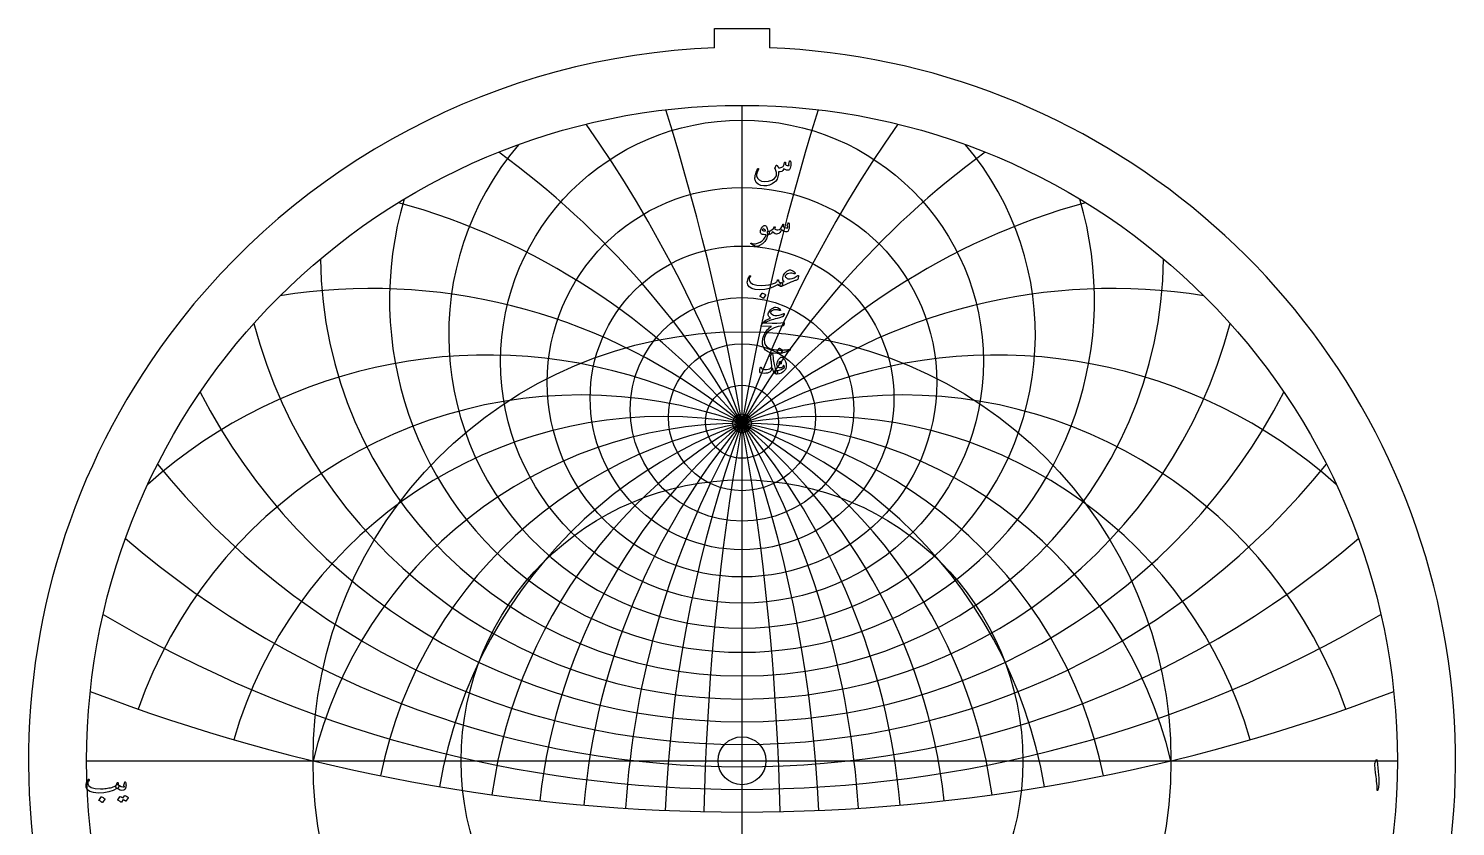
# Model space of a CAD drawing. Header units: millimetres. Extents: x -71 to 71, y -71 to 73.
# Drawn here: x -70.8 to 70.8, y -6.5 to 72.6 of the extents above; entities that cross this region are included whole.
import ezdxf

# ---------------------------------------------------------------- set-up
doc = ezdxf.new("R2010")
doc.units = ezdxf.units.MM
for name, color, linetype in [('CUT_INNER', 6, 'Continuous'), ('CUT_OUTER', 1, 'Continuous'), ('ENGRAVE', 7, 'Continuous'), ('ENGRAVE_FINE', 8, 'Continuous'), ('TEXT', 5, 'Continuous')]:
    doc.layers.add(name, color=color, linetype=linetype)

msp = doc.modelspace()

# ---------------------------------------------------------------- linework, layer by layer
at = {"layer": 'CUT_INNER'}
msp.add_circle((0, 0), 2.375, dxfattribs=at)
at = {"layer": 'CUT_OUTER'}
for points in [[(-2.7125, 72.6225), (2.7125, 72.6225), (2.7125, 70.7102)], [(-2.7125, 70.7102), (-2.7125, 72.6225)]]:
    msp.add_lwpolyline(points, dxfattribs=at)
for centre, radius, start, end in [((-0.0002, -0.0002), 70.7624, 143.437284, 87.803), ((-0.0008, 0.001), 70.7612, 92.196179, 143.437734)]:
    msp.add_arc(centre, radius, start, end, dxfattribs=at)
at = {"layer": 'ENGRAVE'}
for points in [[(0, -65), (0, 65)], [(-65, 0), (65, 0)]]:
    msp.add_lwpolyline(points, dxfattribs=at)
for centre, radius in [((0, 0), 65), ((0, 39.5928), 23.9451), ((0, 37.5436), 19.3147), ((0, 35.9908), 15.0621), ((0, 34.853), 11.0816), ((0, 0), 42.5483), ((0, 34.0749), 7.2895), ((0, 33.6213), 3.616), ((0, 33.4722), 0.93), ((0, 0), 27.8517)]:
    msp.add_circle(centre, radius, dxfattribs=at)
for centre, radius, start, end in [((0, 42.258), 29.0939, 139.626033, 40.373967), ((0, 45.7157), 34.9559, 163.398511, 16.601489), ((0, 50.2331), 41.8147, 180.638783, 359.361217), ((0, 56.2293), 50.1043, 194.882243, 345.117757), ((0, 64.3956), 60.5297, 207.383949, 332.616051), ((0, -10.3066), 43.7788, 13.616667, 166.383333), ((0, -10.3066), 43.7788, 13.616667, 166.383333), ((0, 75.9537), 74.3254, 218.757761, 321.242239), ((0, 93.2754), 93.8757, 229.355489, 310.644511), ((0, 121.6414), 124.4736, 239.400269, 300.599731), ((0, 175.6501), 180.7299, 249.044902, 290.955098)]:
    msp.add_arc(centre, radius, start, end, dxfattribs=at)
at = {"layer": 'ENGRAVE_FINE'}
for centre, radius, start, end in [((-248.282, -10.3066), 252.1122, 1.196899, 17.275168), ((-248.282, -10.3066), 252.1122, 1.196899, 17.275168), ((248.282, -10.3066), 252.1122, 162.724832, 178.803101), ((248.282, -10.3066), 252.1122, 162.724832, 178.803101), ((-120.2813, -10.3066), 128.0007, 2.411994, 35.014291), ((-120.2813, -10.3066), 128.0007, 2.411994, 35.014291), ((120.2813, -10.3066), 128.0007, 144.985709, 177.588006), ((120.2813, -10.3066), 128.0007, 144.985709, 177.588006), ((-75.8271, -10.3066), 87.5576, 3.664595, 53.808724), ((-75.8271, -10.3066), 87.5576, 3.664595, 53.808724), ((75.8271, -10.3066), 87.5576, 126.191276, 176.335405), ((75.8271, -10.3066), 87.5576, 126.191276, 176.335405), ((-52.1736, -10.3066), 68.1078, 4.97639, 74.589455), ((-52.1736, -10.3066), 68.1078, 4.97639, 74.589455), ((52.1736, -10.3066), 68.1078, 105.410545, 175.02361), ((52.1736, -10.3066), 68.1078, 105.410545, 175.02361), ((-36.7348, -10.3066), 57.1492, 6.373032, 99.132254), ((-36.7348, -10.3066), 57.1492, 6.373032, 99.132254), ((36.7348, -10.3066), 57.1492, 80.867746, 173.626968), ((36.7348, -10.3066), 57.1492, 80.867746, 173.626968), ((-25.2757, -10.3066), 50.5514, 7.886324, 131.75557), ((-25.2757, -10.3066), 50.5514, 7.886324, 131.75557), ((25.2757, -10.3066), 50.5514, 48.24443, 172.113676), ((25.2757, -10.3066), 50.5514, 48.24443, 172.113676), ((-15.9342, -10.3066), 46.5884, 9.5574, 160.647447), ((-15.9342, -10.3066), 46.5884, 9.5574, 160.647447), ((15.9342, -10.3066), 46.5884, 19.352553, 170.4426), ((15.9342, -10.3066), 46.5884, 19.352553, 170.4426), ((-7.7194, -10.3066), 44.4542, 11.441648, 163.804185), ((-7.7194, -10.3066), 44.4542, 11.441648, 163.804185), ((7.7194, -10.3066), 44.4542, 16.195815, 168.558352), ((7.7194, -10.3066), 44.4542, 16.195815, 168.558352)]:
    msp.add_arc(centre, radius, start, end, dxfattribs=at)
at = {"layer": 'TEXT'}
for points in [[(4.7066, 59.4639), (4.7138, 59.4819), (4.7231, 59.4948), (4.7345, 59.5026), (4.7479, 59.5051), (4.7651, 59.5031), (4.7798, 59.4969), (4.792, 59.4866), (4.8015, 59.4721), (4.825, 59.4206), (4.8417, 59.3566), (4.8518, 59.2803), (4.8551, 59.1916), (4.8461, 59.0467), (4.819, 58.9091), (4.7739, 58.7786), (4.7107, 58.6554), (4.6891, 58.6257), (4.6654, 58.6028), (4.6396, 58.5865), (4.6117, 58.577), (4.5109, 58.5706), (4.4024, 58.5884), (4.2861, 58.6304), (4.1621, 58.6966), (4.0577, 58.5535), (3.9342, 58.4584), (3.7916, 58.4112), (3.63, 58.412), (3.6247, 58.325), (3.6171, 58.2413), (3.6072, 58.161), (3.5949, 58.0841), (3.5804, 58.01), (3.5635, 57.9381), (3.5443, 57.8687), (3.5227, 57.8015), (3.4727, 57.6803), (3.4052, 57.5684), (3.3201, 57.4658), (3.2175, 57.3725), (2.9775, 57.2127), (2.7235, 57.1003), (2.4557, 57.0353), (2.1739, 57.0178), (1.8565, 57.0608), (1.6057, 57.1735), (1.4213, 57.3558), (1.3035, 57.6076), (1.2875, 57.6984), (1.2849, 57.8056), (1.2958, 57.9294), (1.32, 58.0696), (1.3589, 58.2233), (1.4138, 58.3831), (1.4847, 58.5492), (1.5716, 58.7214), (1.5786, 58.7322), (1.5871, 58.7399), (1.5971, 58.7446), (1.6087, 58.7461), (1.6204, 58.7451), (1.6304, 58.742), (1.6389, 58.7369), (1.6459, 58.7296), (1.6505, 58.7191), (1.6521, 58.708), (1.6505, 58.6964), (1.6459, 58.6843), (1.5355, 58.4551), (1.4644, 58.2666), (1.4324, 58.1189), (1.4396, 58.0119), (1.5438, 57.776), (1.7077, 57.6045), (1.9315, 57.4975), (2.2151, 57.455), (2.6116, 57.4803), (2.9473, 57.5808), (3.2221, 57.7566), (3.4361, 58.0078), (3.4354, 58.1733), (3.4083, 58.3481), (3.3549, 58.5321), (3.2752, 58.7255), (3.2652, 58.7451), (3.2598, 58.7626), (3.259, 58.7781), (3.2629, 58.7915), (3.285, 58.8375), (3.3062, 58.8807), (3.3263, 58.9211), (3.3454, 58.9586), (3.3634, 58.9927), (3.3804, 59.023), (3.3964, 59.0495), (3.4114, 59.072), (3.4199, 59.0815), (3.4289, 59.0854), (3.4384, 59.0836), (3.4485, 59.0761), (3.4537, 59.0705), (3.4609, 59.0617), (3.4702, 59.0498), (3.4815, 59.0349), (3.4944, 59.0168), (3.5083, 58.9957), (3.5233, 58.9715), (3.5393, 58.9441), (3.5717, 58.8915), (3.5991, 58.8534), (3.6212, 58.8297), (3.6382, 58.8204), (3.7455, 58.8114), (3.8527, 58.8297), (3.96, 58.8753), (4.0672, 58.9483), (4.1062, 58.9967), (4.1446, 59.0761), (4.1825, 59.1865), (4.2199, 59.3278), (4.2235, 59.3412), (4.2302, 59.3525), (4.24, 59.3618), (4.2529, 59.369), (4.265, 59.3736), (4.2766, 59.3752), (4.2877, 59.3736), (4.2982, 59.369), (4.314, 59.3432), (4.3199, 59.2948), (4.316, 59.2236), (4.3024, 59.1298), (4.3856, 59.0787), (4.4746, 59.0452), (4.5692, 59.0292), (4.6695, 59.0308), (4.6682, 59.0609), (4.6643, 59.0854), (4.6579, 59.1042), (4.6489, 59.1174), (4.6386, 59.1298), (4.6324, 59.1421), (4.6303, 59.1545), (4.6324, 59.1669)], [(2.5266, 52.1158), (2.4299, 51.7763), (2.2677, 51.4919), (2.0401, 51.2627), (1.7469, 51.0887), (1.7059, 51.0711), (1.6655, 51.0552), (1.6255, 51.0412), (1.5861, 51.0289), (1.5474, 51.0187), (1.5097, 51.0109), (1.4731, 51.0053), (1.4376, 51.0021), (1.3489, 51.0147), (1.2313, 51.0609), (1.0849, 51.1405), (0.9096, 51.2537), (0.8907, 51.27), (0.8797, 51.2857), (0.8763, 51.3009), (0.8807, 51.3156), (0.8905, 51.3269), (0.9034, 51.3321), (0.9194, 51.3311), (0.9384, 51.3238), (1.1207, 51.2648), (1.3252, 51.2651), (1.5518, 51.3246), (1.8006, 51.4435), (2.0037, 51.5814), (2.1718, 51.7436), (2.3048, 51.93), (2.4028, 52.1406), (2.402, 52.1481), (2.3997, 52.154), (2.3959, 52.1584), (2.3904, 52.1612), (2.2484, 52.1695), (2.1275, 52.186), (2.0277, 52.2107), (1.9491, 52.2437), (1.8882, 52.2948), (1.8501, 52.3654), (1.8346, 52.4556), (1.8418, 52.5655), (1.8441, 52.58), (1.847, 52.5949), (1.8503, 52.6099), (1.8542, 52.6253), (1.8586, 52.6411), (1.8635, 52.6578), (1.8689, 52.6752), (1.8748, 52.6933), (1.9233, 52.8112), (1.9821, 52.9089), (2.0512, 52.9865), (2.1306, 53.044), (2.2118, 53.0754), (2.2863, 53.0749), (2.3541, 53.0424), (2.4152, 52.978), (2.4686, 52.8883), (2.509, 52.7841), (2.5366, 52.6655), (2.5513, 52.5325), (2.5594, 52.5326), (2.5673, 52.533), (2.5749, 52.5336), (2.5823, 52.5345), (2.5896, 52.5354), (2.5972, 52.5361), (2.6051, 52.5365), (2.6132, 52.5366), (2.641, 52.5307), (2.6627, 52.5129), (2.6782, 52.4832), (2.6874, 52.4417), (2.6913, 52.3961), (2.6905, 52.3499), (2.6851, 52.3033), (2.6751, 52.2561), (2.6619, 52.2146), (2.6472, 52.1849), (2.631, 52.1671), (2.6132, 52.1612), (2.5348, 52.1612), (2.5343, 52.1537), (2.5328, 52.1437), (2.5302, 52.1311), (2.5266, 52.1158)], [(2.3286, 52.5778), (2.2853, 52.6534), (2.2378, 52.7068), (2.1862, 52.7379), (2.1306, 52.747), (2.0973, 52.7382), (2.0677, 52.7243), (2.0416, 52.7052), (2.0192, 52.681), (2.012, 52.6681), (2.0109, 52.6542), (2.0161, 52.6392), (2.0274, 52.6232), (2.07, 52.5858), (2.1316, 52.5603), (2.2123, 52.5466), (2.3121, 52.5448), (2.3224, 52.5469), (2.3286, 52.5531), (2.3306, 52.5634), (2.3286, 52.5778)], [(4.6097, 53.3368), (4.6187, 53.343), (4.6293, 53.341), (4.6414, 53.3307), (4.6551, 53.3121), (4.6698, 53.2806), (4.6808, 53.2358), (4.6883, 53.1775), (4.6922, 53.1058), (4.6935, 53.0244), (4.6891, 52.945), (4.679, 52.8676), (4.6633, 52.7923), (4.6174, 52.6459), (4.5664, 52.5407), (4.5102, 52.4768), (4.4488, 52.4541), (4.3037, 52.4626), (4.1693, 52.5005), (4.0459, 52.5678), (3.9332, 52.6645), (3.8558, 52.5121), (3.7641, 52.3933), (3.6578, 52.3079), (3.5372, 52.2561), (3.4106, 52.2448), (3.2825, 52.2767), (3.1528, 52.352), (3.0216, 52.4706), (2.9153, 52.3352), (2.8112, 52.2386), (2.7091, 52.1806), (2.6091, 52.1612), (2.589, 52.1726), (2.5699, 52.2066), (2.5518, 52.2633), (2.5348, 52.3427), (2.5286, 52.4211), (2.5389, 52.4788), (2.5657, 52.516), (2.6091, 52.5325), (2.7993, 52.5755), (2.9659, 52.6593), (3.1087, 52.7838), (3.2278, 52.9491), (3.2343, 52.9581), (3.2412, 52.9646), (3.2487, 52.9684), (3.2567, 52.9697), (3.2665, 52.9687), (3.2752, 52.9656), (3.283, 52.9604), (3.2897, 52.9532), (3.2936, 52.931), (3.2845, 52.8934), (3.2626, 52.8403), (3.2278, 52.7717), (3.2734, 52.7189), (3.3443, 52.6799), (3.4405, 52.6549), (3.5619, 52.6438), (3.7133, 52.6756), (3.8455, 52.7789), (3.9587, 52.954), (4.0528, 53.2007), (4.0575, 53.2134), (4.0631, 53.2224), (4.0698, 53.2278), (4.0776, 53.2296), (4.0892, 53.2286), (4.0992, 53.2255), (4.1077, 53.2203), (4.1147, 53.2131), (4.1198, 53.2028), (4.1229, 53.1925), (4.124, 53.1822), (4.1229, 53.1718), (4.0817, 52.9986), (4.1299, 52.9558), (4.1879, 52.9182), (4.2557, 52.8857), (4.3333, 52.8583), (4.4089, 52.8406), (4.4663, 52.8367), (4.5058, 52.8467), (4.5272, 52.8707), (4.5341, 52.9073), (4.5303, 52.9594), (4.5156, 53.027), (4.4901, 53.11), (4.4944, 53.1334), (4.5158, 53.1791), (4.5543, 53.2469), (4.6097, 53.3368)], [(5.6141, 48.0782), (5.5316, 47.7482), (5.5223, 47.7322), (5.5069, 47.7173), (5.4852, 47.7034), (5.4574, 47.6905), (5.3956, 47.6687), (5.33, 47.6446), (5.2605, 47.6182), (5.1872, 47.5894), (5.11, 47.5586), (5.0289, 47.526), (4.9439, 47.4916), (4.8551, 47.4553), (3.9064, 47.0428), (3.8631, 47.0524), (3.828, 47.081), (3.8012, 47.1287), (3.7826, 47.1955), (3.7795, 47.2664), (3.7991, 47.3264), (3.8414, 47.3757), (3.9064, 47.4141), (3.9145, 47.4178), (3.9306, 47.4249), (3.9547, 47.4354), (3.9868, 47.4492), (4.0266, 47.466), (4.074, 47.4858), (4.1287, 47.5083), (4.191, 47.5337), (4.1108, 47.616), (4.06, 47.7059), (4.0386, 47.8036), (4.0466, 47.9091), (4.126, 48.1599), (4.2611, 48.3721), (4.4519, 48.5456), (4.6984, 48.6805), (4.7523, 48.6931), (4.8149, 48.6897), (4.8863, 48.6704), (4.9665, 48.6351), (5.0498, 48.5869), (5.1263, 48.533), (5.1962, 48.4734), (5.2594, 48.4082), (5.2772, 48.3842), (5.2852, 48.3618), (5.2834, 48.3409), (5.2718, 48.3216), (5.2542, 48.3066), (5.2346, 48.2989), (5.213, 48.2984), (5.1892, 48.3051), (5.0658, 48.344), (4.9345, 48.3618), (4.7956, 48.3585), (4.6489, 48.334), (4.5161, 48.2943), (4.4107, 48.2412), (4.3325, 48.1746), (4.2818, 48.0947), (4.2766, 48.0591), (4.29, 48.0184), (4.322, 47.9725), (4.3725, 47.9215), (4.4302, 47.8751), (4.488, 47.839), (4.5457, 47.8132), (4.6035, 47.7977), (4.7765, 47.7933), (4.9613, 47.8297), (5.1581, 47.9068), (5.3666, 48.0246), (5.3891, 48.0388), (5.411, 48.0524), (5.4324, 48.0656), (5.4533, 48.0782), (5.4734, 48.0901), (5.4924, 48.1009), (5.5105, 48.1107), (5.5275, 48.1195), (5.5747, 48.1416), (5.6048, 48.1422), (5.618, 48.121), (5.6141, 48.0782)], [(0.759, 48.0906), (0.7737, 48.1066), (0.7889, 48.1133), (0.8046, 48.1107), (0.8209, 48.0988), (0.8332, 48.0834), (0.8374, 48.0658), (0.8332, 48.0462), (0.8209, 48.0246), (0.758, 47.9271), (0.7177, 47.8369), (0.7002, 47.7539), (0.7054, 47.6781), (0.8345, 47.429), (1.0859, 47.2553), (1.4595, 47.1568), (1.9552, 47.1336), (2.3231, 47.1607), (2.6761, 47.2171), (3.0141, 47.303), (3.3371, 47.4182), (3.3941, 47.452), (3.4413, 47.5038), (3.4787, 47.5737), (3.5063, 47.6616), (3.5155, 47.6866), (3.531, 47.7039), (3.5527, 47.7134), (3.5805, 47.7152), (3.6004, 47.7067), (3.6145, 47.6894), (3.623, 47.6634), (3.6259, 47.6286), (3.6452, 47.5425), (3.6991, 47.478), (3.7875, 47.4352), (3.9105, 47.4141), (3.9548, 47.4043), (3.9848, 47.379), (4.0002, 47.3383), (4.0012, 47.2821), (3.9863, 47.1774), (3.9662, 47.1027), (3.9409, 47.0578), (3.9105, 47.0428), (3.82, 47.0547), (3.7342, 47.0903), (3.6529, 47.1496), (3.5764, 47.2326), (3.5699, 47.2359), (3.5588, 47.2336), (3.5431, 47.2256), (3.5227, 47.212), (3.1381, 46.9954), (2.7184, 46.8407), (2.2636, 46.7479), (1.7737, 46.717), (1.321, 46.7479), (0.9694, 46.8407), (0.7188, 46.9954), (0.5692, 47.212), (0.5352, 47.3329), (0.5239, 47.4564), (0.5352, 47.5824), (0.5692, 47.7111), (0.6151, 47.8307), (0.6621, 47.9338), (0.71, 48.0205), (0.759, 48.0906)], [(2.0089, 46.3787), (2.014, 46.3839), (2.0212, 46.387), (2.0305, 46.388), (2.0419, 46.387), (2.1221, 46.3545), (2.1976, 46.3148), (2.2685, 46.2679), (2.3348, 46.2137), (2.3412, 46.2055), (2.344, 46.1972), (2.3433, 46.189), (2.3389, 46.1807), (2.145, 45.8672), (2.1378, 45.8597), (2.1285, 45.8579), (2.1172, 45.8618), (2.1037, 45.8713), (2.0921, 45.8796), (2.0738, 45.892), (2.0488, 45.9085), (2.0171, 45.9291), (1.9782, 45.9538), (1.9315, 45.9827), (1.8771, 46.0157), (1.815, 46.0528), (1.8067, 46.059), (1.8026, 46.0652), (1.8026, 46.0714), (1.8067, 46.0776)], [(4.1848, 44.3371), (4.1882, 44.308), (4.1693, 44.2536), (4.1284, 44.1739), (4.0652, 44.069), (4.0518, 44.052), (4.0363, 44.0381), (4.0188, 44.0272), (3.9992, 44.0195), (3.7352, 43.9468), (3.5001, 43.8813), (3.2938, 43.8231), (3.1164, 43.772), (2.9679, 43.7284), (2.8483, 43.6926), (2.7576, 43.6645), (2.6957, 43.6441), (2.1966, 43.4214), (2.1615, 43.4188), (2.1347, 43.4234), (2.1161, 43.4353), (2.1058, 43.4544), (2.1056, 43.4613), (2.1089, 43.4699), (2.1159, 43.4799), (2.1264, 43.4915), (2.228, 43.5869), (2.3801, 43.6874), (2.5828, 43.7932), (2.8359, 43.904), (2.7671, 43.9628), (2.7091, 44.0195), (2.6619, 44.0742), (2.6256, 44.1268), (2.6031, 44.1843), (2.5977, 44.2536), (2.6093, 44.3348), (2.6379, 44.4279), (2.6843, 44.5248), (2.7493, 44.6218), (2.8328, 44.7187), (2.9349, 44.8156), (3.0461, 44.8994), (3.1525, 44.9569), (3.2544, 44.9881), (3.3516, 44.993), (3.4833, 44.9665), (3.6022, 44.9115), (3.7081, 44.8283), (3.8012, 44.7166), (3.8094, 44.7027), (3.8136, 44.6898), (3.8136, 44.678), (3.8094, 44.6671), (3.8004, 44.6571), (3.7898, 44.6517), (3.7777, 44.6509), (3.7641, 44.6548), (3.7033, 44.6741), (3.645, 44.6909), (3.5889, 44.705), (3.5351, 44.7166), (3.4839, 44.7254), (3.4356, 44.7311), (3.3901, 44.7337), (3.3474, 44.7331), (3.1698, 44.7123), (3.0205, 44.662), (2.8996, 44.5823), (2.8071, 44.4733), (2.9055, 44.3436), (3.0154, 44.2474), (3.1365, 44.1848), (3.2691, 44.1556), (3.4663, 44.1536), (3.6785, 44.1845), (3.9056, 44.2484), (4.1477, 44.3454), (4.1577, 44.348), (4.1673, 44.3474), (4.1763, 44.3438), (4.1848, 44.3371)], [(2.4729, 43.4338), (3.0022, 43.4152), (3.4598, 43.4131), (3.8458, 43.4276), (4.1601, 43.4585), (4.1697, 43.4597), (4.1781, 43.459), (4.1852, 43.4566), (4.191, 43.4523), (4.1953, 43.4465), (4.1977, 43.4394), (4.1983, 43.4311), (4.1972, 43.4214), (4.1891, 43.3837), (4.1812, 43.3492), (4.1736, 43.3177), (4.1662, 43.2894), (4.1592, 43.2641), (4.1523, 43.2419), (4.1458, 43.2229), (4.1394, 43.2069), (4.126, 43.1814), (4.1106, 43.1625), (4.093, 43.1504), (4.0734, 43.145), (3.597, 43.0586), (3.1824, 42.9233), (2.8297, 42.739), (2.5389, 42.5056), (2.392, 42.3378), (2.2852, 42.1602), (2.2187, 41.9727), (2.1924, 41.7755), (2.2177, 41.4659), (2.3182, 41.2135), (2.4941, 41.0183), (2.7452, 40.8804), (2.8754, 40.8386), (3.0185, 40.8041), (3.1744, 40.7767), (3.3433, 40.7566), (3.5248, 40.7435), (3.7187, 40.737), (3.9249, 40.7373), (4.1436, 40.7443), (4.2213, 40.7486), (4.2977, 40.7535), (4.3729, 40.759), (4.4467, 40.7649), (4.5188, 40.7713), (4.5885, 40.7783), (4.656, 40.7858), (4.7211, 40.7938), (4.7409, 40.7948), (4.7551, 40.7896), (4.7636, 40.7783), (4.7664, 40.7608), (4.7649, 40.7404), (4.7603, 40.7247), (4.7525, 40.7136), (4.7417, 40.7071), (4.6252, 40.6579), (4.5148, 40.6133), (4.4107, 40.5733), (4.3127, 40.538), (4.2212, 40.5071), (4.1363, 40.4803), (4.0582, 40.4576), (3.9868, 40.439), (3.9197, 40.4253), (3.8543, 40.4132), (3.7907, 40.4027), (3.729, 40.3936), (3.6688, 40.3867), (3.6099, 40.3823), (3.5523, 40.3805), (3.4959, 40.3813), (3.1113, 40.4112), (2.7906, 40.4761), (2.5338, 40.5762), (2.3409, 40.7113), (2.1994, 40.8801), (2.1007, 41.0774), (2.0447, 41.3029), (2.0316, 41.5569), (2.072, 41.8719), (2.1687, 42.1777), (2.3216, 42.4742), (2.5307, 42.7614), (2.6124, 42.8483), (2.705, 42.9315), (2.8084, 43.0112), (2.9226, 43.0873), (1.9243, 43.0955), (1.9003, 43.1058), (1.8903, 43.1244), (1.8941, 43.1512), (1.9119, 43.1863), (1.9455, 43.2373), (1.9759, 43.2832), (2.0032, 43.3239), (2.0274, 43.3595), (2.0486, 43.3897), (2.0666, 43.4142), (2.0816, 43.433), (2.0934, 43.4461), (2.1202, 43.4485), (2.1924, 43.4472), (2.31, 43.4423), (2.4729, 43.4338)], [(3.432, 38.7168), (3.4619, 38.7024), (3.4856, 38.6797), (3.5032, 38.6487), (3.5145, 38.6096), (3.522, 38.5611), (3.5238, 38.5147), (3.5199, 38.4703), (3.5104, 38.4281), (3.4962, 38.392), (3.4784, 38.3662), (3.457, 38.3507), (3.432, 38.3456), (3.3085, 38.3798), (3.2062, 38.4662), (3.1249, 38.6047), (3.0649, 38.7952), (3.0571, 38.828), (3.0504, 38.8565), (3.0448, 38.8806), (3.0401, 38.9004), (3.0365, 38.9157), (3.0339, 38.9267), (3.0324, 38.9332), (3.0319, 38.9354), (3.0257, 38.9475), (3.0195, 38.9509), (3.0133, 38.9455), (3.0071, 38.9313), (2.937, 38.773), (2.8586, 38.6487), (2.772, 38.5585), (2.6771, 38.5023), (2.5395, 38.459), (2.3781, 38.4322), (2.193, 38.4219), (1.9841, 38.4281), (1.8446, 38.4711), (1.7686, 38.5755), (1.756, 38.7413), (1.8067, 38.9684), (1.8184, 38.9958), (1.8325, 39.0159), (1.8493, 39.0288), (1.8686, 39.0344), (1.8877, 39.0326), (1.9037, 39.0231), (1.9166, 39.0058), (1.9264, 38.9808), (1.9473, 38.9274), (1.9728, 38.887), (2.0029, 38.8594), (2.0377, 38.8447), (2.2329, 38.8148), (2.4183, 38.8117), (2.5939, 38.8354), (2.7596, 38.8859), (2.8316, 38.9236), (2.8906, 38.9746), (2.9367, 39.0391), (2.97, 39.1169), (2.9679, 39.1538), (2.9576, 39.2396), (2.9391, 39.3745), (2.9122, 39.5583), (2.8986, 39.6567), (2.8865, 39.7455), (2.8759, 39.8248), (2.8669, 39.8945), (2.8591, 39.9542), (2.8524, 40.0033), (2.8468, 40.0418), (2.8421, 40.0698), (2.8383, 40.1126), (2.839, 40.1502), (2.8444, 40.1827), (2.8545, 40.2101), (2.8705, 40.244), (2.8854, 40.2755), (2.8994, 40.3048), (2.9122, 40.3317), (2.9239, 40.3564), (2.9339, 40.3787), (2.9424, 40.3986), (2.9494, 40.4163), (2.9566, 40.4305), (2.9659, 40.44), (2.9772, 40.4449), (2.9906, 40.4452), (3.0053, 40.4395), (3.0164, 40.4307), (3.0239, 40.4189), (3.0278, 40.4039), (3.0529, 40.1929), (3.0788, 39.993), (3.1055, 39.8041), (3.1329, 39.6264), (3.1609, 39.4597), (3.1891, 39.3041), (3.2176, 39.1596), (3.2464, 39.0262), (3.2812, 38.9017), (3.3237, 38.8086), (3.374, 38.747), (3.432, 38.7168)], [(3.9064, 40.0327), (3.9347, 40.0286), (3.9662, 40.0162), (4.0007, 39.9956), (4.0384, 39.9667), (4.1995, 39.795), (4.3117, 39.6016), (4.3748, 39.3866), (4.389, 39.1499), (4.3764, 39.0267), (4.3508, 38.9169), (4.3124, 38.8204), (4.2611, 38.7374), (4.0948, 38.566), (3.9012, 38.4435), (3.6803, 38.37), (3.432, 38.3456), (3.407, 38.3515), (3.3856, 38.3693), (3.3678, 38.3989), (3.3536, 38.4404), (3.3483, 38.4634), (3.3449, 38.4868), (3.3432, 38.5108), (3.3433, 38.5353), (3.3447, 38.5595), (3.3469, 38.5827), (3.3499, 38.6049), (3.3536, 38.6261), (3.3647, 38.6627), (3.3815, 38.69), (3.4039, 38.708), (3.432, 38.7168), (3.6738, 38.7493), (3.8837, 38.8096), (4.0616, 38.8978), (4.2075, 39.0138), (4.2005, 39.0718), (4.192, 39.118), (4.182, 39.1522), (4.1704, 39.1747), (4.1565, 39.194), (4.1436, 39.2066), (4.1317, 39.2126), (4.1209, 39.2118), (4.1134, 39.2092), (4.1075, 39.2056), (4.1031, 39.201), (4.1002, 39.1953), (4.0605, 39.1138), (4.0116, 39.0509), (3.9533, 39.0066), (3.8857, 38.9808), (3.6896, 38.9656), (3.5547, 39.019), (3.4812, 39.1409), (3.4691, 39.3314), (3.4856, 39.4407), (3.5186, 39.5542), (3.5681, 39.6717), (3.6341, 39.7934), (3.7037, 39.8981), (3.7723, 39.9729), (3.8399, 40.0177), (3.9064, 40.0327)], [(3.6878, 40.9031), (3.6929, 40.9082), (3.7001, 40.9113), (3.7094, 40.9123), (3.7207, 40.9113), (3.8009, 40.8788), (3.8765, 40.8391), (3.9474, 40.7922), (4.0136, 40.7381), (4.0201, 40.7298), (4.0229, 40.7216), (4.0221, 40.7133), (4.0177, 40.7051), (3.8239, 40.3916), (3.8167, 40.3841), (3.8074, 40.3823), (3.796, 40.3861), (3.7826, 40.3957), (3.771, 40.4039), (3.7527, 40.4163), (3.7277, 40.4328), (3.696, 40.4534), (3.6571, 40.4782), (3.6104, 40.5071), (3.556, 40.5401), (3.4939, 40.5772), (3.4856, 40.5834), (3.4815, 40.5896), (3.4815, 40.5957), (3.4856, 40.6019)], [(3.7702, 39.5872), (3.7293, 39.5756), (3.697, 39.5449), (3.6736, 39.4951), (3.6589, 39.4263), (3.6591, 39.4155), (3.6599, 39.4077), (3.6612, 39.4031), (3.663, 39.4016), (3.7045, 39.3915), (3.7465, 39.3861), (3.7891, 39.3853), (3.8321, 39.3892), (3.87, 39.3972), (3.9012, 39.4088), (3.9257, 39.424), (3.9435, 39.4428), (3.8971, 39.5091), (3.8528, 39.5552), (3.8105, 39.5812), (3.7702, 39.5872)], [(62.8786, 0.0015), (62.9207, 0.0829), (62.9545, 0.1115), (62.9801, 0.0873), (62.9974, 0.0103), (63.0986, -1.0677), (63.1589, -1.7293), (63.1723, -2.2579), (63.1391, -2.6533), (63.059, -2.9157), (63.0445, -2.9371), (63.0315, -2.9487), (63.0203, -2.9503), (63.0106, -2.9421), (63.0029, -2.9291), (62.9974, -2.9124), (62.9941, -2.8917), (62.993, -2.8673), (62.993, -2.6767), (62.9842, -2.4746), (62.9666, -2.2609), (62.9402, -2.0357), (62.9345, -1.9768), (62.9171, -1.8179), (62.8883, -1.5588), (62.8478, -1.1997), (62.751, -0.4033), (62.7488, -0.3609), (62.751, -0.3219), (62.7576, -0.2861), (62.7686, -0.2537)], [(-61.8886, -2.3657), (-61.8844, -2.3679), (-61.8804, -2.3701), (-61.8767, -2.3723), (-61.8732, -2.3745), (-61.8698, -2.3769), (-61.8661, -2.38), (-61.8621, -2.3835), (-61.8578, -2.3877), (-61.8224, -2.4295), (-61.8083, -2.4889), (-61.8158, -2.5659), (-61.8446, -2.6605), (-61.8713, -2.7179), (-61.8985, -2.754), (-61.9263, -2.7685), (-61.9546, -2.7617), (-61.9689, -2.7548), (-61.981, -2.7518), (-61.9909, -2.7526), (-61.9986, -2.7573), (-62.3594, -2.9547), (-62.7906, -3.0939), (-63.2922, -3.1747), (-63.8642, -3.1973), (-64.3268, -3.1577), (-64.676, -3.0521), (-64.912, -2.8805), (-65.0346, -2.6429), (-65.0536, -2.5307), (-65.0577, -2.4185), (-65.047, -2.3063), (-65.0214, -2.1941), (-64.9865, -2.0948), (-64.9433, -2.0038), (-64.8919, -1.921), (-64.8322, -1.8465), (-64.821, -1.8371), (-64.8091, -1.8311), (-64.7968, -1.8283), (-64.7838, -1.8289), (-64.7717, -1.8341), (-64.7618, -1.841), (-64.7541, -1.8495), (-64.7486, -1.8597), (-64.7462, -1.8696), (-64.7475, -1.8817), (-64.7528, -1.896), (-64.7618, -1.9125), (-64.8256, -2.006), (-64.8674, -2.0973), (-64.8872, -2.1864), (-64.885, -2.2733), (-64.7805, -2.4911), (-64.5374, -2.6473), (-64.1557, -2.7419), (-63.6354, -2.7749), (-63.4926, -2.7727), (-63.35, -2.7661), (-63.2077, -2.7551), (-63.0656, -2.7397), (-62.9247, -2.7199), (-62.7857, -2.6957), (-62.6486, -2.6671), (-62.5134, -2.6341), (-62.3823, -2.5967), (-62.2747, -2.5593), (-62.1909, -2.5219), (-62.1306, -2.4845), (-62.1074, -2.4647), (-62.0861, -2.4405), (-62.0667, -2.4119), (-62.0492, -2.3789), (-62.0329, -2.342), (-62.0168, -2.3019), (-62.001, -2.2584), (-61.9854, -2.2117), (-61.9794, -2.1974), (-61.97, -2.1853), (-61.9574, -2.1754), (-61.9414, -2.1677), (-61.9244, -2.1635), (-61.9084, -2.1644), (-61.8936, -2.1701), (-61.8798, -2.1809), (-61.8688, -2.1957), (-61.8622, -2.2139), (-61.86, -2.2353), (-61.8622, -2.2601)], [(-62.0206, -2.7177), (-62.0685, -2.6723), (-62.0932, -2.6154), (-62.0949, -2.5469), (-62.0734, -2.4669), (-62.027, -2.3951), (-61.9843, -2.3514), (-61.9456, -2.3357), (-61.9106, -2.3481), (-61.7456, -2.4572), (-61.5806, -2.534), (-61.4156, -2.5782), (-61.2506, -2.5901), (-61.2449, -2.589), (-61.2407, -2.5857), (-61.2383, -2.5802), (-61.2374, -2.5725), (-61.2416, -2.5579), (-61.2539, -2.5362), (-61.2746, -2.5073), (-61.3034, -2.4713), (-61.3089, -2.4603), (-61.3122, -2.4493), (-61.3133, -2.4383), (-61.3122, -2.4273), (-61.2066, -2.1237), (-61.2017, -2.1121), (-61.1956, -2.1039), (-61.1885, -2.0989), (-61.1802, -2.0973), (-61.172, -2.0986), (-61.1648, -2.1028), (-61.1588, -2.1096), (-61.1538, -2.1193), (-61.1208, -2.218), (-61.101, -2.3162), (-61.0944, -2.4138), (-61.101, -2.5109), (-61.1225, -2.6316), (-61.1516, -2.7298), (-61.1885, -2.8054), (-61.233, -2.8585), (-61.2669, -2.8876), (-61.2979, -2.9091), (-61.3263, -2.9228), (-61.3518, -2.9289), (-61.4992, -2.9322), (-61.6598, -2.8981), (-61.8336, -2.8266), (-62.0206, -2.7177)], [(-63.5562, -3.5889), (-63.5507, -3.5834), (-63.543, -3.5801), (-63.5331, -3.579), (-63.521, -3.5801), (-63.4355, -3.6147), (-63.3549, -3.6571), (-63.2793, -3.7071), (-63.2086, -3.7649), (-63.2018, -3.7737), (-63.1987, -3.7825), (-63.1996, -3.7913), (-63.2042, -3.8001), (-63.411, -4.1345), (-63.4187, -4.1424), (-63.4286, -4.1444), (-63.4407, -4.1402), (-63.455, -4.1301), (-63.4674, -4.1213), (-63.4869, -4.1081), (-63.5136, -4.0905), (-63.5474, -4.0685), (-63.589, -4.0421), (-63.6387, -4.0113), (-63.6968, -3.9761), (-63.763, -3.9365), (-63.7718, -3.9299), (-63.7762, -3.9233), (-63.7762, -3.9167), (-63.7718, -3.9101)], [(-61.2374, -3.4657), (-61.2319, -3.4602), (-61.2242, -3.4569), (-61.2143, -3.4558), (-61.2022, -3.4569), (-61.1589, -3.4731), (-61.117, -3.491), (-61.0764, -3.5105), (-61.0372, -3.5317), (-60.9991, -3.5548), (-60.9619, -3.5801), (-60.9254, -3.6076), (-60.8898, -3.6373), (-60.883, -3.6463), (-60.8799, -3.656), (-60.8808, -3.6661), (-60.8854, -3.6769), (-61.0966, -4.0113), (-61.1024, -4.0157), (-61.1109, -4.0157), (-61.1222, -4.0113), (-61.1362, -4.0025), (-61.1459, -3.9943), (-61.1615, -3.9832), (-61.1833, -3.969), (-61.211, -3.9519), (-61.2451, -3.9314), (-61.2858, -3.9073), (-61.3331, -3.8797), (-61.387, -3.8485), (-61.5542, -4.1081), (-61.5619, -4.116), (-61.5718, -4.118), (-61.5839, -4.1138), (-61.5982, -4.1037), (-61.6106, -4.0949), (-61.6301, -4.0817), (-61.6568, -4.0641), (-61.6906, -4.0421), (-61.7322, -4.0157), (-61.7819, -3.9849), (-61.84, -3.9497), (-61.9062, -3.9101), (-61.9131, -3.9035), (-61.9161, -3.8969), (-61.9153, -3.8903), (-61.9106, -3.8837), (-61.695, -3.5625), (-61.6895, -3.557), (-61.6818, -3.5537), (-61.6719, -3.5526), (-61.6598, -3.5537), (-61.623, -3.5656), (-61.5872, -3.5795), (-61.5526, -3.5953), (-61.519, -3.6131), (-61.4866, -3.6324), (-61.4552, -3.6532), (-61.425, -3.6753), (-61.3958, -3.6989)]]:
    msp.add_lwpolyline(points, close=True, dxfattribs=at)

doc.saveas('drawing.dxf')
